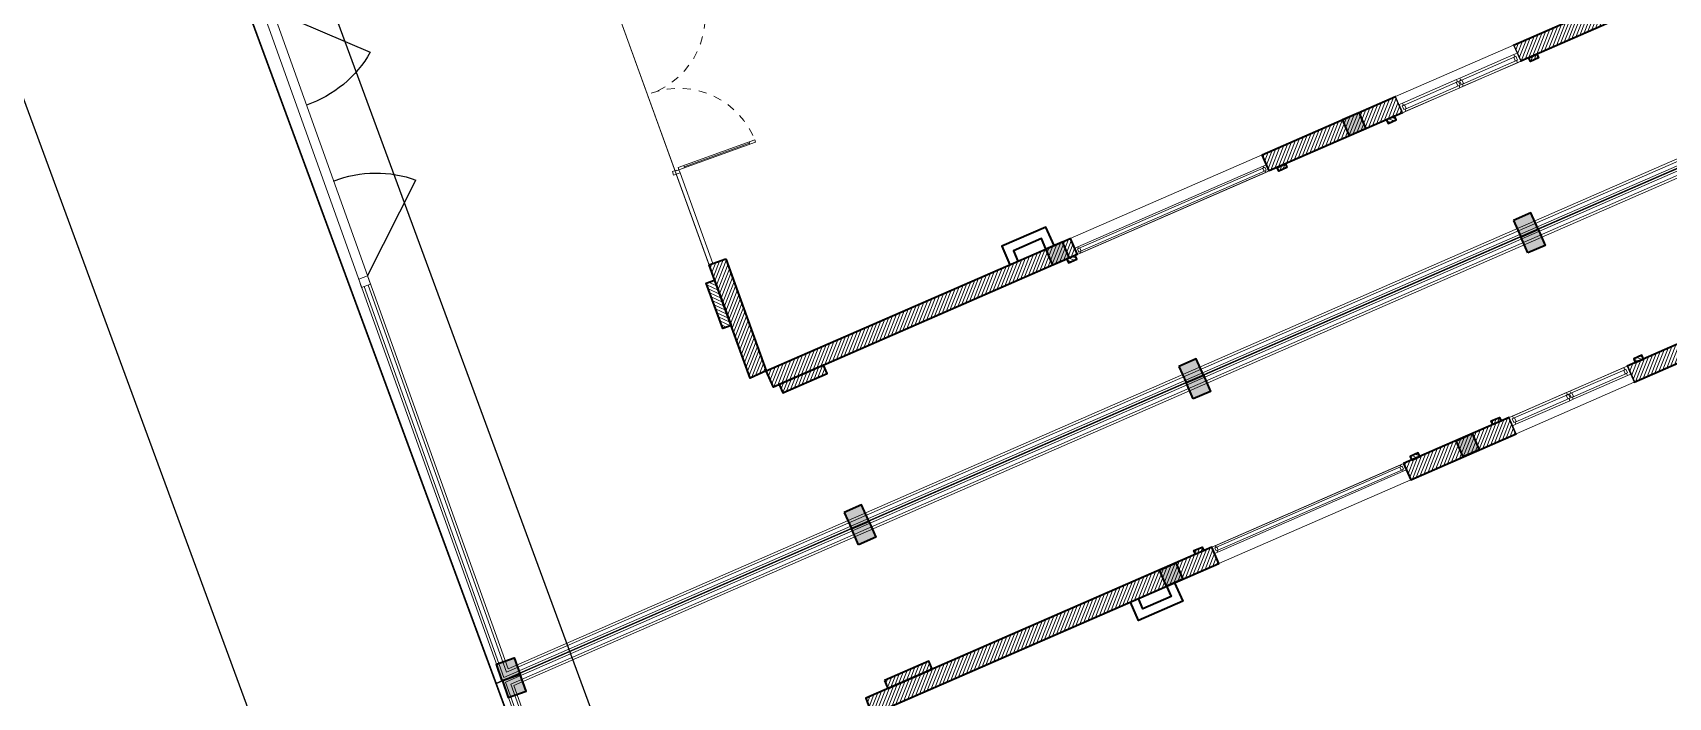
# Model space of a CAD drawing. Header units: millimetres. Extents: x 567980 to 569372, y 2065777 to 2066674.
# Drawn here: x 568672.08 to 568692.41, y 2066442.14 to 2066450.4 of the extents above; entities that cross this region are included whole.
import ezdxf

# ---------------------------------------------------------------- set-up
doc = ezdxf.new("R2010")
doc.units = ezdxf.units.MM
doc.linetypes.add('CENTER', pattern=[3, 1.5, -0.5, 0.5, -0.5])
doc.linetypes.add('HIDDEN2', pattern=[0.1875, 0.125, -0.0625])
for name, color, linetype, lineweight in [('A-COT VACH', 2, 'Continuous', 35), ('A-CUA', 25, 'Continuous', 5), ('A-DIM', 251, 'Continuous', 15), ('A-HATCH', 251, 'Continuous', 5), ('A-NET MANH', 8, 'Continuous', 9), ('A-NET THAY', 125, 'Continuous', 18), ('A-TUONG', 255, 'Continuous', 35), ('boDnv', 54, 'Continuous', 25)]:
    doc.layers.add(name, color=color, linetype=linetype, lineweight=lineweight)
for name, color, linetype in [('ChiaLo', 128, 'CENTER'), ('datOlienke', 42, 'Continuous'), ('LogDg', 7, 'Continuous'), ('LoLK', 6, 'Continuous'), ('QH', 7, 'Continuous'), ('QUYEN', 7, 'Continuous'), ('ViaHeS', 32, 'Continuous')]:
    doc.layers.add(name, color=color, linetype=linetype)
doc.styles.add('rms', font='romans.shx', dxfattribs={"width": 0.7, "bigfont": 'vns.shx'})
doc.linetypes.add('ADL', pattern='A,0.125,-0.15,["++",rms,S=0.5,R=0,X=0,Y=-0.2245],-1.35,1.125', length=2.75)
pattern_1 = [(45, (-120.69891, 437.5), (-0.0265165043, 0.0265165043), [])]
pattern_2 = [(45, (-127.69897, 525.00004), (-0.0265165043, 0.0265165043), [])]

# ---------------------------------------------------------------- blocks, each defined once
blk = doc.blocks.new('NEN')
at = {"layer": 'boDnv', "color": 10, "linetype": 'ADL', "ltscale": 0.25}
blk.add_lwpolyline([(116.663, 150.753), (122.733, 148.551), (135.807, 122.411), (133.753, 116.749), (-8.129, 54.905), (-13.649, 57.26), (-23.763, 84.693), (-21.221, 90.652)], close=True, dxfattribs=at)
at = {"layer": 'ChiaLo', "ltscale": 5}
blk.add_lwpolyline([(130.171, 135.915), (-19.638, 70.615)], dxfattribs=at)
at = {"layer": 'datOlienke'}
blk.add_lwpolyline([(116.629, 151.829), (123.449, 149.355), (136.893, 122.474), (134.546, 116.004), (-8.125, 53.816), (-14.438, 56.509), (-24.839, 84.72), (-21.985, 91.41)], close=True, dxfattribs=at)
at = {"layer": 'LogDg'}
blk.add_lwpolyline([(-6.653, 51.185), (136.874, 113.746, 0.429738), (140.832, 124.658), (126.05, 154.214, 0.398858), (115.699, 157.969), (-24.481, 96.867, 0.397369), (-28.79, 86.766), (-17.356, 55.751, 0.431261)], format="xyb", close=True, dxfattribs=at)
at = {"layer": 'LoLK'}
for points in [[(-6.129, 86.321), (-22.757, 79.074), (-19.638, 70.615), (-2.533, 78.071)], [(-2.533, 78.071), (-19.638, 70.615), (-16.52, 62.156), (1.063, 69.821)]]:
    blk.add_lwpolyline(points, close=True, dxfattribs=at)
at = {"layer": 'ViaHeS'}
blk.add_lwpolyline([(116.629, 151.829), (123.449, 149.355), (136.893, 122.474), (134.546, 116.004), (-8.125, 53.816), (-14.438, 56.509), (-24.839, 84.72), (-21.985, 91.41)], close=True, dxfattribs=at)
blk = doc.blocks.new('NEN H01')
at = {"layer": 'datOlienke'}
blk.add_lwpolyline([(-2.11, 40), (3.153, 35.007), (4.737, 4.993), (0, 0), (-155.636, 0), (-160.347, 4.992), (-158.608, 35.008), (-153.319, 40)], close=True, dxfattribs=at)
at = {"layer": 'LoLK'}
for points in [[(-140.818, 29), (-158.956, 29), (-159.478, 20), (-140.818, 20)], [(-140.818, 20), (-159.478, 20), (-159.999, 11), (-140.818, 11)]]:
    blk.add_lwpolyline(points, close=True, dxfattribs=at)
blk = doc.blocks.new('cot 220')
at = {"layer": 'A-COT VACH'}
h = blk.add_hatch(color=256, dxfattribs=at)
h.dxf.hatch_style = 1
h.paths.add_polyline_path([(110, 110), (-110, 110), (-110, -110), (110, -110)])
blk.add_lwpolyline([(-110, -110), (110, -110), (110, 110), (-110, 110)], close=True, dxfattribs=at)
blk = doc.blocks.new('*U525')
for p, q in [((90, -100), (50, -100)), ((70, -100), (70, -1250)), ((2710, -100), (2750, -100)), ((2730, -100), (2730, -1250)), ((90, -1250), (50, -1250)), ((2710, -1250), (2750, -1250))]:
    blk.add_line(p, q)
for points in [[(0, 113), (60, 113), (60, 40), (50, 40), (50, 0), (0, 0)], [(50, 0), (90, 0), (90, -1350), (50, -1350)], [(2750, 0), (2710, 0), (2710, -1350), (2750, -1350)], [(2800, 113), (2740, 113), (2740, 40), (2750, 40), (2750, 0), (2800, 0)]]:
    blk.add_lwpolyline(points, close=True)
at = {"linetype": 'HIDDEN2'}
for centre, start, end in [((50, 0), 270, 0), ((2750, 0), 180, 270)]:
    blk.add_arc(centre, 1350, start, end, dxfattribs=at)
blk = doc.blocks.new('CUA DI T1')
at = {"layer": 'A-HATCH'}
h = blk.add_hatch(dxfattribs=at)
h.set_pattern_fill('ANSI31', color=256, scale=300)
h.set_pattern_definition([(45, (-145597.46, 362519.84), (-26.5165043, 26.5165043), [])])
h.paths.add_polyline_path([(-6100, -109), (-5500, -109), (-5500, 0), (-6100, 0)])
edge = h.paths.add_edge_path()
edge.add_line((-600, -108), (0, -111))
edge.add_line((0, -111), (0, 2))
edge.add_line((0, 2), (-600, -1))
edge.add_line((-600, -1), (-600, -108))
at = {"layer": 'A-CUA', "elevation": 0}
for points in [[(-5300, 1), (-4100, 1), (-4100, 51), (-5300, 51)], [(-800, 1), (-2000, 1), (-2000, 51), (-800, 51)]]:
    blk.add_lwpolyline(points, close=True, dxfattribs=at)
at = {"layer": 'A-NET THAY'}
for q in [(-786, 1, 0), (-800, 1, 0)]:
    blk.add_line((-5300, 1, 0), q, dxfattribs=at)
at = {"layer": 'A-TUONG'}
for p, q in [((-5300, 1, 0), (-5300, 220, 0)), ((-800, 1, 0), (-800, 220, 0))]:
    blk.add_line(p, q, dxfattribs=at)
at = {"layer": 'A-TUONG', "elevation": 0}
blk.add_lwpolyline([(-5500, 1), (-5500, -109), (-6100, -109), (-6100, 1), (-5500, 1)], dxfattribs=at)
blk.add_lwpolyline([(-600, 0), (0, 1), (0, -109), (-600, -110)], close=True, dxfattribs=at)
at = {"layer": 'A-CUA', "extrusion": (-2.7819e-13, -5.44958e-10, -1), "xscale": 0.7500000000000021, "yscale": 0.7500000000000021, "zscale": -0.7500000000000019, "rotation": 180.059778475144}
blk.add_blockref('*U525', (4100, 53, 0), dxfattribs=at)
blk = doc.blocks.new('*U402')
at = {"layer": 'A-CUA', "color": 32}
for points in [[(60, -40), (45, -40), (45, -18), (0, -18), (0, -40), (0, -40), (0, -82), (0, -82), (0, -103), (45, -103), (45, -82), (60, -82)], [(30, -82), (60, -82), (60, -40), (30, -40)], [(792, -82), (762, -82), (762, -40), (792, -40)], [(822, -82), (807, -82), (807, -40), (822, -40), (822, -18), (777, -18), (777, -40), (792, -40), (792, -82), (777, -82), (777, -103), (822, -103)], [(807, -82), (837, -82), (837, -40), (807, -40)], [(1540, -40), (1555, -40), (1555, -18), (1600, -18), (1600, -40), (1600, -40), (1600, -82), (1600, -82), (1600, -103), (1555, -103), (1555, -82), (1540, -82)], [(1570, -82), (1540, -82), (1540, -40), (1570, -40)]]:
    blk.add_lwpolyline(points, close=True, dxfattribs=at)
at = {"layer": 'A-CUA', "color": 37, "lineweight": -2}
for points in [[(45, -18), (777, -18), (777, -40), (45, -40)], [(45, -82), (777, -82), (777, -103), (45, -103)], [(1555, -18), (822, -18), (822, -40), (1555, -40)], [(1555, -82), (822, -82), (822, -103), (1555, -103)]]:
    blk.add_lwpolyline(points, close=True, dxfattribs=at)
blk = doc.blocks.new('*U401')
at = {"layer": 'A-CUA', "color": 32}
for points in [[(60, -40), (45, -40), (45, -18), (0, -18), (0, -40), (0, -40), (0, -82), (0, -82), (0, -103), (45, -103), (45, -82), (60, -82)], [(30, -82), (60, -82), (60, -40), (30, -40)], [(2540, -40), (2555, -40), (2555, -18), (2600, -18), (2600, -40), (2600, -40), (2600, -82), (2600, -82), (2600, -103), (2555, -103), (2555, -82), (2540, -82)], [(2570, -82), (2540, -82), (2540, -40), (2570, -40)]]:
    blk.add_lwpolyline(points, close=True, dxfattribs=at)
at = {"layer": 'A-CUA', "color": 37, "lineweight": -2}
for points in [[(45, -18), (2555, -18), (2555, -40), (45, -40)], [(45, -82), (2555, -82), (2555, -103), (45, -103)]]:
    blk.add_lwpolyline(points, close=True, dxfattribs=at)
blk = doc.blocks.new('phào cửa')
at = {"layer": 'A-HATCH'}
h = blk.add_hatch(dxfattribs=at)
h.set_pattern_fill('ANSI31', color=256, scale=250)
h.set_pattern_definition([(45, (-237697.46, 7620.01), (-22.097087, 22.097087), [])])
h.paths.add_polyline_path([(0, 0), (0, 110), (-50, 110), (-50, 0)])
at = {"layer": 'A-TUONG'}
blk.add_lwpolyline([(0, 0), (0, 110), (-50, 110), (-50, 0)], close=True, dxfattribs=at)
blk = doc.blocks.new('*U406')
at = {"layer": 'A-CUA', "color": 32}
for points in [[(60, -40), (45, -40), (45, -10), (0, -10), (0, -40), (0, -40), (0, -90), (0, -90), (0, -120), (45, -120), (45, -90), (60, -90)], [(30, -90), (60, -90), (60, -40), (30, -40)], [(792, -90), (762, -90), (762, -40), (792, -40)], [(822, -90), (807, -90), (807, -40), (822, -40), (822, -10), (777, -10), (777, -40), (792, -40), (792, -90), (777, -90), (777, -120), (822, -120)], [(807, -90), (837, -90), (837, -40), (807, -40)], [(1540, -40), (1555, -40), (1555, -10), (1600, -10), (1600, -40), (1600, -40), (1600, -90), (1600, -90), (1600, -120), (1555, -120), (1555, -90), (1540, -90)], [(1570, -90), (1540, -90), (1540, -40), (1570, -40)]]:
    blk.add_lwpolyline(points, close=True, dxfattribs=at)
at = {"layer": 'A-CUA', "color": 37, "lineweight": -2}
for points in [[(45, -10), (777, -10), (777, -40), (45, -40)], [(45, -90), (777, -90), (777, -120), (45, -120)], [(1555, -10), (822, -10), (822, -40), (1555, -40)], [(1555, -90), (822, -90), (822, -120), (1555, -120)]]:
    blk.add_lwpolyline(points, close=True, dxfattribs=at)
blk = doc.blocks.new('phao cua 1600')
at = {"layer": 'A-TUONG'}
blk.add_blockref('phào cửa', (0, 910), dxfattribs=at)
at = {"layer": 'A-TUONG', "xscale": -1, "rotation": 180}
blk.add_blockref('phào cửa', (0, -910), dxfattribs=at)
blk.add_wipeout([(220, 800), (0, 800), (0, -800), (220, -800)]).dxf.layer = 'A-NET MANH'
at = {"layer": 'A-NET THAY'}
blk.add_lwpolyline([(0, -800), (0, 800), (220, 800), (220, -800)], close=True, dxfattribs=at)
at = {"layer": 'A-CUA', "rotation": 90}
blk.add_blockref('*U406', (-10, -800), dxfattribs=at)
blk = doc.blocks.new('A$C1a95cbaf')
at = {"layer": 'A-HATCH'}
h = blk.add_hatch(dxfattribs=at)
h.set_pattern_fill('ANSI31', color=256, scale=300)
h.set_pattern_definition([(45, (-121341.862, 350750.01), (-26.5165043, 26.5165043), [])])
h.paths.add_polyline_path([(110, 600), (0, 600), (0, 0), (110, 0)])
at = {"layer": 'A-TUONG', "elevation": 0}
blk.add_lwpolyline([(110, 0), (0, 0), (0, 600), (110, 600)], close=True, dxfattribs=at)
blk = doc.blocks.new('cum dh a3.3.1.6.7')
at = {"layer": 'A-HATCH'}
h = blk.add_hatch(dxfattribs=at)
h.set_pattern_fill('ANSI31', color=256, scale=0.3)
h.set_pattern_definition(pattern_1)
h.paths.add_polyline_path([(5.274, -12.41), (6.779, -12.3), (6.779, -7.83), (6.999, -7.83), (6.999, -12.52), (5.288, -12.63)])
h.paths.add_polyline_path([(0.797, -12.913), (-0.001, -12.964), (-0.001, 0), (0.599, 0), (0.599, -0.22), (0.109, -0.22), (0.109, -2.58), (0.219, -2.58), (0.219, -8.54), (0.109, -8.54), (0.109, -12.744), (0.783, -12.695)])
h = blk.add_hatch(dxfattribs=at)
h.set_pattern_fill('ANSI31', color=256, scale=0.3)
h.set_pattern_definition(pattern_1)
h.paths.add_polyline_path([(6.999, -5.23), (6.779, -5.23), (6.779, -3.8), (6.999, -3.8)])
h.paths.add_polyline_path([(5.799, 0), (6.999, 0), (6.999, -2.2), (6.779, -2.2), (6.779, -0.22), (5.799, -0.22)])
h.paths.add_polyline_path([(1.499, 0), (2.799, 0), (2.799, -0.22), (1.499, -0.22)])
h.paths.add_polyline_path([(2.089, -2.47), (2.089, -2.58), (1.979, -2.58), (1.979, -2.47)])
h.paths.add_polyline_path([(2.089, -1.67), (2.089, -0.22), (1.979, -0.22), (1.979, -1.67)])
h = blk.add_hatch(dxfattribs=at)
h.set_pattern_fill('ANSI31', color=256, scale=0.3)
h.set_pattern_definition(pattern_2)
h.paths.add_polyline_path([(10.998, -5.31), (11.218, -5.31), (11.218, -3.5), (10.998, -3.5)])
h.paths.add_polyline_path([(12.198, 0), (10.998, 0), (10.998, -1.9), (11.218, -1.9), (11.218, -0.22), (12.198, -0.22)])
h.paths.add_polyline_path([(16.498, 0), (15.198, 0), (15.198, -0.22), (16.498, -0.22)])
h.paths.add_polyline_path([(15.908, -1.37), (15.908, -0.22), (16.018, -0.22), (16.018, -1.37)])
h.paths.add_polyline_path([(15.908, -2.17), (15.908, -2.28), (16.018, -2.28), (16.018, -2.17)])
h = blk.add_hatch(dxfattribs=at)
h.set_pattern_fill('ANSI31', color=256, scale=0.3)
h.set_pattern_definition(pattern_2)
h.paths.add_polyline_path([(17.398, -0.22), (17.888, -0.22), (17.888, -2.28), (17.778, -2.28), (17.778, -8.24), (17.888, -8.24), (17.888, -11.6), (17.998, -11.6), (17.998, 0), (17.398, 0)])
h.paths.add_polyline_path([(12.695, -11.936), (11.218, -12.03), (11.218, -12.25), (12.709, -12.155)])
h.paths.add_polyline_path([(11.218, -12.03), (11.218, -7.91), (10.998, -7.91), (10.998, -12.03)])
at = {"layer": 'A-NET THAY'}
for points in [[(10.998, -3.5), (11.218, -3.5), (11.218, -1.9), (10.998, -1.9)], [(10.998, -7.91), (11.218, -7.91), (11.218, -5.31), (10.998, -5.31)]]:
    blk.add_lwpolyline(points, close=True, dxfattribs=at)
at = {"layer": 'A-NET THAY', "elevation": 0}
for points in [[(6.999, -3.8), (6.779, -3.8), (6.779, -2.2), (6.999, -2.2)], [(6.999, -7.83), (6.779, -7.83), (6.779, -5.23), (6.999, -5.23)]]:
    blk.add_lwpolyline(points, close=True, dxfattribs=at)
at = {"layer": 'A-TUONG', "elevation": 0}
for points in [[(5.799, 0), (6.999, 0), (6.999, -2.2), (6.779, -2.2), (6.779, -0.22), (5.799, -0.22)], [(12.695, -11.936), (11.218, -12.03), (11.218, -12.25), (12.709, -12.155)]]:
    blk.add_lwpolyline(points, close=True, dxfattribs=at)
at = {"layer": 'A-TUONG'}
blk.add_lwpolyline([(12.198, 0), (10.998, 0), (10.998, -1.9), (11.218, -1.9), (11.218, -0.22), (12.198, -0.22)], close=True, dxfattribs=at)
for points in [[(10.998, -5.31), (11.218, -5.31), (11.218, -3.5), (10.998, -3.5), (10.998, -5.31)], [(11.218, -12.03), (11.218, -7.91), (10.998, -7.91), (10.998, -12.03), (11.218, -12.03)], [(11.218, -8.13), (11.468, -8.13), (11.468, -8.73), (11.218, -8.73)], [(11.218, -8.24), (11.358, -8.24), (11.358, -8.62), (11.218, -8.62)]]:
    blk.add_lwpolyline(points, dxfattribs=at)
at = {"layer": 'A-TUONG', "elevation": 0}
for points in [[(6.999, -5.23), (6.779, -5.23), (6.779, -3.8), (6.999, -3.8), (6.999, -5.23)], [(5.274, -12.41), (6.779, -12.3), (6.779, -7.83), (6.999, -7.83), (6.999, -12.52), (5.288, -12.63), (5.274, -12.41)], [(6.779, -8.43), (6.529, -8.43), (6.529, -9.03), (6.779, -9.03)], [(6.779, -8.54), (6.639, -8.54), (6.639, -8.92), (6.779, -8.92)]]:
    blk.add_lwpolyline(points, dxfattribs=at)
at = {"layer": 'A-COT VACH', "xscale": 0.001, "yscale": 0.001, "zscale": 0.001, "rotation": 359.9999999999999}
for p in [(11.108, -4.11), (6.889, -4.41, 0), (11.108, -8.13), (6.889, -8.43, 0)]:
    blk.add_blockref('cot 220', p, dxfattribs=at)
at = {"layer": 'A-CUA', "zscale": 0.001}
for name, p, xscale, yscale, rotation in [('*U402', (10.998, -3.5), 0.001, 0.001, 90), ('*U402', (6.87, -3.8, 0), 0.001, 0.001, 90), ('*U401', (7.017, -7.83, 0), -0.0009999999999999998, 0.0009999999999999998, 270), ('*U401', (10.98, -7.91, 0), 0.001, 0.001, 90)]:
    blk.add_blockref(name, p, dxfattribs=dict(at, xscale=xscale, yscale=yscale, rotation=rotation))
at = {"layer": 'A-DIM', "xscale": -0.0009999999999999998, "yscale": 0.0009999999999999998, "zscale": 0.001, "rotation": 3.634663207481091}
blk.add_blockref('CUA DI T1', (11.91, -12.207), dxfattribs=at)
at = {"layer": 'A-TUONG', "yscale": 0.001, "zscale": 0.001}
for name, p, xscale, rotation in [('phào cửa', (6.999, -5.12, 0), -0.001, 359.9999999999999), ('phào cửa', (10.998, -5.2, 0), 0.001, 359.9999999999999), ('phào cửa', (6.999, -7.94, 0), 0.001, 179.9999999999999), ('phào cửa', (10.998, -7.94), -0.001, 179.9999999999999), ('A$C1a95cbaf', (10.888, -11.95, 0), 0.001, 359.9999999999999), ('A$C1a95cbaf', (6.998, -12.22, 0), 0.001, 359.9999999999999)]:
    blk.add_blockref(name, p, dxfattribs=dict(at, xscale=xscale, rotation=rotation))
at = {"layer": 'A-TUONG', "yscale": 0.001, "zscale": 0.001, "rotation": 359.9999999999999}
for p, xscale in [((10.998, -2.7), 0.001), ((6.999, -3, 0), -0.001)]:
    blk.add_blockref('phao cua 1600', p, dxfattribs=dict(at, xscale=xscale))
blk = doc.blocks.new('MBT1 B01')
at = {"layer": 'LoLK', "xscale": -1, "rotation": 270}
blk.add_blockref('cum dh a3.3.1.6.7', (-142.818, 11), dxfattribs=at)
at = {"layer": 'LoLK'}
blk.add_blockref('NEN H01', (0, 0), dxfattribs=at)
blk = doc.blocks.new('rkg2')
at = {"layer": 'A-NET THAY'}
for points in [[(0, -14966), (0, -17972), (9000, -17403), (9000, 0), (0, 0), (0, -2000)], [(3820, -17700), (8970, -17375), (8970, -30), (30, -30), (30, -2000)], [(3817, -17650), (8920, -17328), (8920, -80), (80, -80), (80, -2000)], [(110, -14959), (110, -17855), (8890, -17300), (8890, -110), (110, -110), (110, -2000)]]:
    blk.add_lwpolyline(points, dxfattribs=at)
at = {"layer": 'A-COT VACH'}
for p in [(8890, -4360), (8890, -8610), (8890, -12860)]:
    blk.add_blockref('cot 220', p, dxfattribs=at)
at = {"layer": 'A-COT VACH', "xscale": -1, "rotation": 3.618880421748828}
blk.add_blockref('cot 220', (8883, -17300), dxfattribs=at)
blk = doc.blocks.new('rkg3')
at = {"layer": 'A-NET THAY'}
for points in [[(9000, -2000), (9000, 0), (0, 0), (0, -17403), (9000, -16834), (9000, -13828)], [(8970, -2000), (8970, -30), (30, -30), (30, -17371), (5176, -17045)], [(8920, -2000), (8920, -80), (80, -80), (80, -17318), (5173, -16996)], [(8890, -2000), (8890, -110), (110, -110), (110, -17286), (8890, -16730), (8890, -13834)]]:
    blk.add_lwpolyline(points, dxfattribs=at)
blk.add_lwpolyline([(5178, -17075), (5287, -17068), (5280, -16959), (5171, -16966)], close=True, dxfattribs=at)
at = {"layer": 'QUYEN'}
for points in [[(5280, -16959, 62.5, 62.5, 0), (6128, -15997, 0, 0, -0.192739), (6528, -16880, 0, 0, -1.782882)], [(8773, -16738, 62.5, 62.5, 0), (7812, -15890, 0, 0, 0.192739), (7526, -16817, 0, 0, 1.782882)]]:
    blk.add_lwpolyline(points, format="xyseb", dxfattribs=at)
at = {"layer": 'A-COT VACH', "xscale": -1}
for p in [(110, -4360), (110, -8610), (110, -12860)]:
    blk.add_blockref('cot 220', p, dxfattribs=at)
at = {"layer": 'A-COT VACH', "rotation": 3.61888298340308}
blk.add_blockref('cot 220', (103, -17286), dxfattribs=at)
blk = doc.blocks.new('CUM CONG A3-A3.1-A6-A7')
at = {"layer": 'QH', "xscale": 0.001, "yscale": 0.001, "zscale": 0.001}
for name, p in [('rkg2', (11, 0)), ('rkg3', (20, 0))]:
    blk.add_blockref(name, p, dxfattribs=at)
blk = doc.blocks.new('MB CONG KHU A')
at = {"layer": 'LoLK', "xscale": -1, "yscale": 1.067334446299388, "rotation": 293.5516717729304}
blk.add_blockref('CUM CONG A3-A3.1-A6-A7', (-41.94, 190.787), dxfattribs=at)

msp = doc.modelspace()

# ---------------------------------------------------------------- block references
at = {"layer": 'boDnv'}
msp.add_blockref('NEN', (568697.481, 2066371.697), dxfattribs=at)

# ---------------------------------------------------------------- next in the draw order: block references
at = {"layer": 'LoLK', "rotation": 23.55167177439134}
msp.add_blockref('MBT1 B01', (568832.027, 2066487.702), dxfattribs=at)

# ---------------------------------------------------------------- next in the draw order: block references
at = {"layer": 'LoLK'}
msp.add_blockref('MB CONG KHU A', (568744.879, 2066240.648), dxfattribs=at)

doc.saveas('drawing.dxf')
